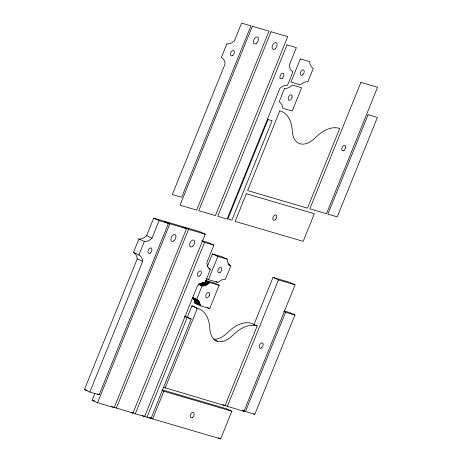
<?xml version="1.0" encoding="UTF-8"?>
<svg xmlns="http://www.w3.org/2000/svg" width="462" height="462" viewBox="0 0 462 462"><rect width="100%" height="100%" fill="white"/><g stroke="black" fill="none" stroke-linecap="round" stroke-linejoin="round"><path stroke-width="0.69" d="M133.472 252.477L138.929 238.97A14.316 8.252 -65.2 0 0 146.621 235.626L153.69 218.128L163.028 220.871L168.439 223.377L99.186 394.796L89.847 392.059L84.43 389.553L137.231 258.876A15.234 8.784 -65.2 0 0 133.472 252.477L138.889 254.984A15.234 8.784 -65.2 0 1 142.648 261.382L89.847 392.059M138.889 254.984L144.346 241.47A14.316 8.252 -65.2 0 0 152.038 238.132L159.107 220.634L168.439 223.377M186.515 228.684L169.854 223.793L164.437 221.286L181.098 226.178L186.515 228.684L114.218 407.617L97.557 402.72L92.14 400.219L94.843 393.537M97.557 402.72L169.854 223.793M116.285 408.223L188.577 229.291L205.238 234.188L132.946 413.12L114.478 407.386M135.302 413.813L204.562 242.388L213.894 245.131L206.826 262.63A14.316 8.252 -65.2 0 0 210.476 269.306L205.018 282.813A15.234 8.784 -65.2 0 0 197.436 285.88L144.641 416.557L135.302 413.813L132.9 412.699M207.346 266.539L212.445 253.921L221.777 256.664L227.194 259.17C227.339 261.746 228.315 264.697 230.844 265.841L225.387 279.354L221.685 279.891L217.804 282.421L208.472 279.677L206.064 278.563M144.415 416.06L146.962 417.238L191.921 305.861L197.338 308.368A40.627 23.418 -65.2 0 1 209.806 328.47A26.097 15.044 -65.2 0 0 232.877 335.245A40.627 23.418 -65.2 0 1 257.219 325.958L225.011 405.676L163.323 387.248M219.144 285.308L209.806 282.565L205.879 285.32L202.113 285.903L196.656 299.416L199.18 301.784L200.416 305.815L209.748 308.558L219.144 285.308L213.727 282.802L205.723 280.451M146.962 417.238L151.034 418.433L191.199 319.017L184.823 316.066M208.472 279.677L217.862 256.427L227.194 259.17M152.674 418.913L163.848 391.256L231.866 411.238L220.692 438.9L152.674 418.913L150.266 417.804M165.13 388.086L197.338 308.368M253.823 324.919L273.013 277.419L289.674 282.317L295.091 284.817L244.005 411.261L227.344 406.364L224.936 405.249M227.344 406.364L278.43 279.926L295.091 284.817M245.42 411.677L285.585 312.26L294.918 314.997L254.753 414.414L243.613 410.839M201.813 240.667L208.483 242.625L213.894 245.131M284.17 310.926L289.501 312.491L294.918 314.997M197.62 299.994L192.204 297.488L194.069 299.844L194.999 303.309L196.997 303.898M191.199 319.017L184.581 316.643M162.555 389.963L226.449 408.731L231.866 411.238M84.43 389.553L87.099 390.332M92.14 400.219L94.808 400.999M205.238 234.188L199.821 231.681L183.16 226.784L188.577 229.291M153.69 218.128L159.107 220.634M202.154 241.274L204.562 242.388M273.013 277.419L278.43 279.926M212.445 253.921L217.862 256.427M227.806 263.883L229.008 264.443M228.211 264.322L229.418 264.882M228.655 264.703L229.862 265.257M229.135 265.026L230.844 265.841M146.621 235.626L152.038 238.132M208.668 268.468L210.476 269.306M138.929 238.97L144.346 241.47M283.778 311.423L285.585 312.26M215.997 281.583L217.804 282.421M205.596 280.613L209.806 282.565M205.561 281.485L209.171 283.16M204.909 282.028L208.524 283.703M204.256 282.519L207.865 284.188M202.391 282.397L207.201 284.627M202.327 283.05L206.543 285.002M201.062 283.091L205.879 285.32M200.404 283.345L205.22 285.574M199.757 283.541L204.574 285.764M199.723 283.945L203.933 285.897M199.099 284.014L203.309 285.966M199.093 284.297L202.703 285.966M198.504 284.234L202.113 285.903M137.231 258.876L142.648 261.382M257.219 325.958L251.802 323.452A40.627 23.418 -65.2 0 0 227.46 332.738A26.097 15.044 -65.2 0 1 214.091 339.143M192.336 297.447L197.153 299.676M192.642 297.857L198.059 300.364M193.052 298.279L198.469 300.785M193.428 298.752L198.839 301.259M193.763 299.278L199.18 301.784M194.069 299.844L199.486 302.35M194.335 300.462L199.746 302.968M194.56 301.114L199.977 303.621M207.34 307.444L209.748 308.558M194.745 301.813L200.162 304.319M194.895 302.541L200.306 305.047M194.999 303.309L200.416 305.815M213.918 339.628L217.527 341.303M253.546 413.86L254.753 414.414M242.198 410.423L244.005 411.261M222.603 404.562L225.011 405.676M162.041 390.419L163.848 391.256M218.283 437.785L220.692 438.9M149.122 417.55L151.034 418.433M97.378 393.965L99.186 394.796M142.232 415.442L144.641 416.557M131.139 412.283L132.946 413.12M111.209 406.225L114.218 407.617M191.921 305.861A40.627 23.418 -65.2 0 1 196.835 308.258M209.5 295.172L209.222 295.888A2.934 1.692 -65.2 0 1 206.578 297.811A2.934 1.692 -65.2 0 1 206.012 294.802A2.934 1.692 -65.2 0 1 208.553 292.348L208.986 292.463A2.934 1.692 -65.2 0 1 209.5 295.172M291.978 97.638L291.695 98.354A2.934 1.692 -65.2 0 1 289.056 100.277A2.934 1.692 -65.2 0 1 288.49 97.268A2.934 1.692 -65.2 0 1 291.031 94.814L291.464 94.929A2.934 1.692 -65.2 0 1 291.978 97.638M226.825 43.936L221.367 57.45A15.234 8.784 -65.2 0 1 225.121 63.848L172.326 194.519L181.658 197.262L250.918 25.843L241.586 23.1L234.517 40.598A14.316 8.252 -65.2 0 1 226.825 43.936M252.333 26.259L180.036 205.186L196.697 210.083L268.994 31.15L252.333 26.259M271.055 31.757L198.764 210.689L215.425 215.587L287.716 36.654L271.055 31.757M287.041 44.854L217.781 216.28L227.113 219.023L279.914 88.346A15.234 8.784 -65.2 0 1 287.497 85.279L292.954 71.772A14.316 8.252 -65.2 0 1 289.304 65.096L296.373 47.598L287.041 44.854M268.012 119.548L227.841 218.965L231.912 220.16L272.078 120.744L268.012 119.548M284.592 88.369L279.135 101.883A15.234 8.784 -65.2 0 1 282.894 108.281L292.227 111.024L301.617 87.774L292.284 85.031A14.316 8.252 -65.2 0 1 284.592 88.369M300.34 58.893L290.945 82.144L300.283 84.887A15.234 8.784 -65.2 0 1 307.865 81.82L313.323 68.307A14.316 8.252 -65.2 0 1 309.673 61.637L300.34 58.893M246.327 193.722L235.152 221.379L303.17 241.366L314.345 213.704L246.327 193.722M279.816 110.834L247.609 190.552L307.49 208.143L339.697 128.424A40.627 23.418 -65.2 0 0 315.355 137.711A26.097 15.044 -65.2 0 1 292.284 130.937A40.627 23.418 -65.2 0 0 279.816 110.834M360.909 82.392L309.823 208.83L326.484 213.727L377.57 87.283L360.909 82.392M368.064 114.72L327.899 214.137L337.231 216.88L377.396 117.464L368.064 114.72M192.648 417.336A2.934 1.692 -65.2 0 0 193.751 412.578A2.934 1.692 -65.2 0 0 190.408 415.315A2.934 1.692 -65.2 0 0 192.648 417.336M173.92 240.887A3.754 2.166 -65.2 0 0 175.329 234.806A3.754 2.166 -65.2 0 0 171.05 238.305A3.754 2.166 -65.2 0 0 173.92 240.887M261.596 347.851A2.934 1.692 -65.2 0 0 262.699 343.093A2.934 1.692 -65.2 0 0 259.349 345.83A2.934 1.692 -65.2 0 0 261.596 347.851M192.642 246.39A3.754 2.166 -65.2 0 0 194.052 240.304A3.754 2.166 -65.2 0 0 189.772 243.809A3.754 2.166 -65.2 0 0 192.642 246.39M150.329 252.933A2.934 1.692 -65.2 0 0 151.432 248.175A2.934 1.692 -65.2 0 0 148.083 250.912A2.934 1.692 -65.2 0 0 150.329 252.933M220.166 272.407A2.934 1.692 -65.2 0 0 221.269 267.648A2.934 1.692 -65.2 0 0 217.92 270.385A2.934 1.692 -65.2 0 0 220.166 272.407M199.798 275.872A2.934 1.692 -65.2 0 0 200.901 271.113A2.934 1.692 -65.2 0 0 197.551 273.851A2.934 1.692 -65.2 0 0 199.798 275.872M275.121 48.856A3.754 2.166 -65.2 0 0 276.53 42.77A3.754 2.166 -65.2 0 0 272.251 46.269A3.754 2.166 -65.2 0 0 275.121 48.856M344.075 150.317A2.934 1.692 -65.2 0 0 345.178 145.559A2.934 1.692 -65.2 0 0 341.828 148.296A2.934 1.692 -65.2 0 0 344.075 150.317M282.276 78.338A2.934 1.692 -65.2 0 0 283.379 73.579A2.934 1.692 -65.2 0 0 280.03 76.317A2.934 1.692 -65.2 0 0 282.276 78.338M232.808 55.4A2.934 1.692 -65.2 0 0 233.911 50.641A2.934 1.692 -65.2 0 0 230.561 53.378A2.934 1.692 -65.2 0 0 232.808 55.4M302.645 74.873A2.934 1.692 -65.2 0 0 303.748 70.114A2.934 1.692 -65.2 0 0 300.398 72.852A2.934 1.692 -65.2 0 0 302.645 74.873M275.127 219.802A2.934 1.692 -65.2 0 0 276.23 215.044A2.934 1.692 -65.2 0 0 272.886 217.781A2.934 1.692 -65.2 0 0 275.127 219.802M256.398 43.353A3.754 2.166 -65.2 0 0 257.808 37.272A3.754 2.166 -65.2 0 0 253.528 40.771A3.754 2.166 -65.2 0 0 256.398 43.353"/></g></svg>
